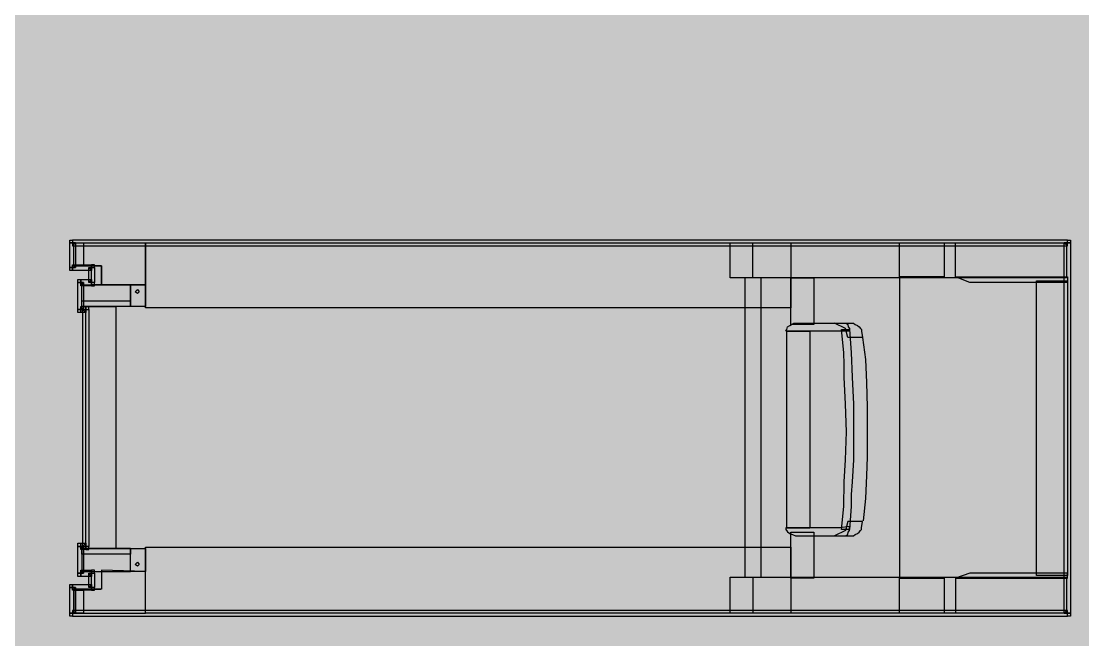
# Model space of a CAD drawing. Header units: centimetres. Extents: x 0 to 1099704, y -139216 to 99734.
# Drawn here: x 909479.4 to 909682.9, y 10550.1 to 10668.7 of the extents above; entities that cross this region are included whole.
import ezdxf

# ---------------------------------------------------------------- set-up
doc = ezdxf.new("R2010")
doc.units = ezdxf.units.CM
doc.header["$LTSCALE"] = 4
doc.layers.add('0.2', color=2, linetype='Continuous')
doc.layers.add('0.4', color=4, linetype='Continuous')

msp = doc.modelspace()

# ---------------------------------------------------------------- hatches: boundary and pattern name
at = {"layer": '0.4', "true_color": 0xf8f3ec}
h = msp.add_hatch(color=7, dxfattribs=at)
h.dxf.hatch_style = 1
h.paths.add_polyline_path([(917643.755, 6257.497), (917643.755, 15479.046), (896254.948, 15479.046), (896254.948, 6257.497)])

# ---------------------------------------------------------------- linework, layer by layer
at = {"layer": '0.2'}
for p, q in [((909488.665, 10626.146), (909488.665, 10626.696)), ((909488.665, 10626.696), (909489.216, 10626.696)), ((909489.216, 10626.696), (909489.216, 10625.596)), ((909489.216, 10626.696), (909489.216, 10625.596)), ((909581.005, 10626.696), (909489.216, 10626.696)), ((909679.928, 10626.696), (909581.005, 10626.696)), ((909679.928, 10626.696), (909680.478, 10626.696)), ((909679.928, 10625.596), (909679.928, 10626.696)), ((909679.928, 10625.596), (909679.928, 10626.696)), ((909680.478, 10626.696), (909680.478, 10626.146)), ((909489.766, 10626.146), (909488.665, 10626.146)), ((909488.665, 10626.146), (909489.766, 10626.146)), ((909488.665, 10621.414), (909488.665, 10626.146)), ((909489.216, 10625.596), (909489.766, 10626.146)), ((909489.216, 10625.596), (909581.005, 10625.596)), ((909489.436, 10621.744), (909489.436, 10626.146)), ((909489.436, 10626.146), (909503.193, 10626.146)), ((909489.436, 10621.744), (909489.436, 10626.146)), ((909489.436, 10626.146), (909503.193, 10626.146)), ((909489.436, 10626.146), (909491.307, 10626.146)), ((909489.436, 10621.744), (909489.436, 10626.146)), ((909489.436, 10626.146), (909491.307, 10626.146)), ((909489.436, 10621.744), (909489.436, 10626.146)), ((909489.766, 10626.146), (909489.766, 10621.414)), ((909491.307, 10626.146), (909491.307, 10621.744)), ((909491.307, 10626.146), (909491.307, 10621.744)), ((909503.193, 10626.146), (909503.193, 10618.112)), ((909503.193, 10626.146), (909503.193, 10618.112)), ((909503.193, 10626.146), (909626.9, 10626.146)), ((909503.193, 10613.709), (909503.193, 10626.146)), ((909503.193, 10626.146), (909626.9, 10626.146)), ((909503.193, 10613.709), (909503.193, 10626.146)), ((909581.005, 10625.596), (909679.928, 10625.596)), ((909615.233, 10626.146), (909679.708, 10626.146)), ((909615.233, 10619.432), (909615.233, 10626.146)), ((909615.233, 10626.146), (909679.708, 10626.146)), ((909615.233, 10619.432), (909615.233, 10626.146)), ((909619.636, 10619.432), (909619.636, 10626.146)), ((909626.9, 10626.146), (909626.9, 10613.709)), ((909626.9, 10626.146), (909626.9, 10613.709)), ((909647.701, 10626.146), (909656.265, 10626.146)), ((909647.701, 10619.653), (909647.701, 10626.146)), ((909647.701, 10626.146), (909656.265, 10626.146)), ((909647.701, 10619.653), (909647.701, 10626.146)), ((909656.265, 10626.146), (909656.265, 10619.653)), ((909656.265, 10626.146), (909656.265, 10619.653)), ((909658.467, 10619.653), (909658.467, 10626.146)), ((909679.268, 10626.146), (909680.478, 10626.146)), ((909679.268, 10555.146), (909679.268, 10626.146)), ((909680.478, 10626.146), (909679.268, 10626.146)), ((909679.268, 10626.146), (909679.928, 10625.596)), ((909679.708, 10626.146), (909679.708, 10619.432)), ((909679.708, 10626.146), (909679.708, 10619.432)), ((909680.478, 10626.146), (909680.478, 10555.146)), ((909488.665, 10620.863), (909488.665, 10621.414)), ((909488.665, 10621.414), (909489.766, 10621.414)), ((909489.766, 10621.414), (909488.665, 10621.414)), ((909489.216, 10620.863), (909488.665, 10620.863)), ((909489.216, 10621.964), (909492.848, 10621.964)), ((909489.216, 10620.863), (909489.216, 10621.964)), ((909489.766, 10621.414), (909489.216, 10621.964)), ((909489.216, 10621.964), (909489.216, 10620.863)), ((909492.848, 10620.863), (909489.216, 10620.863)), ((909494.719, 10621.744), (909489.436, 10621.744)), ((909494.719, 10621.744), (909489.436, 10621.744)), ((909489.436, 10621.744), (909494.609, 10621.744)), ((909491.307, 10621.744), (909489.436, 10621.744)), ((909491.307, 10621.744), (909489.436, 10621.744)), ((909492.297, 10621.414), (909493.398, 10621.414)), ((909492.297, 10618.552), (909492.297, 10621.414)), ((909492.848, 10620.863), (909492.297, 10621.414)), ((909492.297, 10621.414), (909493.398, 10621.414)), ((909492.848, 10621.964), (909492.848, 10620.863)), ((909493.398, 10621.964), (909492.848, 10621.964)), ((909492.848, 10621.964), (909492.848, 10620.863)), ((909492.848, 10621.744), (909494.719, 10621.744)), ((909492.848, 10618.112), (909492.848, 10621.744)), ((909492.848, 10621.744), (909494.719, 10621.744)), ((909492.848, 10618.112), (909492.848, 10621.744)), ((909493.398, 10621.414), (909493.398, 10621.964)), ((909493.398, 10621.414), (909493.398, 10618.552)), ((909494.719, 10618.112), (909494.719, 10621.744)), ((909494.719, 10618.112), (909494.719, 10621.744)), ((909494.719, 10621.744), (909494.719, 10618.112)), ((909494.719, 10621.744), (909494.719, 10618.112)), ((909490.206, 10618.552), (909490.206, 10619.102)), ((909490.206, 10619.102), (909490.756, 10619.102)), ((909490.206, 10618.552), (909491.307, 10618.552)), ((909490.206, 10613.379), (909490.206, 10618.552)), ((909491.307, 10618.552), (909490.206, 10618.552)), ((909490.756, 10619.102), (909492.848, 10619.102)), ((909490.756, 10617.892), (909490.756, 10619.102)), ((909490.756, 10619.102), (909490.756, 10617.892)), ((909490.756, 10617.892), (909491.307, 10618.552)), ((909491.307, 10618.552), (909491.307, 10613.379)), ((909492.297, 10618.552), (909492.848, 10619.102)), ((909493.398, 10618.552), (909492.297, 10618.552)), ((909493.398, 10618.552), (909492.297, 10618.552)), ((909492.848, 10619.102), (909492.848, 10617.892)), ((909492.848, 10619.102), (909492.848, 10617.892)), ((909493.398, 10617.892), (909493.398, 10618.552)), ((909679.708, 10619.432), (909615.233, 10619.432)), ((909679.708, 10619.432), (909615.233, 10619.432)), ((909621.176, 10619.432), (909618.095, 10619.432)), ((909618.095, 10619.432), (909618.095, 10562.08)), ((909621.176, 10619.432), (909618.095, 10619.432)), ((909618.095, 10619.432), (909618.095, 10562.08)), ((909621.176, 10562.08), (909621.176, 10619.432)), ((909621.176, 10562.08), (909621.176, 10619.432)), ((909626.9, 10619.432), (909631.302, 10619.432)), ((909626.9, 10610.518), (909626.9, 10619.432)), ((909626.9, 10619.432), (909631.302, 10619.432)), ((909626.9, 10610.518), (909626.9, 10619.432)), ((909631.302, 10619.432), (909631.302, 10610.518)), ((909631.302, 10619.432), (909631.302, 10610.518)), ((909647.701, 10619.653), (909647.701, 10561.86)), ((909656.265, 10619.653), (909647.701, 10619.653)), ((909656.265, 10619.653), (909647.701, 10619.653)), ((909658.467, 10619.653), (909679.928, 10619.653)), ((909661.218, 10618.552), (909658.467, 10619.653)), ((909658.467, 10619.653), (909679.928, 10619.653)), ((909661.218, 10618.552), (909658.467, 10619.653)), ((909679.928, 10618.552), (909661.218, 10618.552)), ((909679.928, 10618.552), (909661.218, 10618.552)), ((909673.985, 10618.882), (909679.928, 10618.882)), ((909673.985, 10562.41), (909673.985, 10618.882)), ((909673.985, 10618.882), (909679.928, 10618.882)), ((909673.985, 10562.41), (909673.985, 10618.882)), ((909679.928, 10619.653), (909679.928, 10618.552)), ((909679.928, 10619.653), (909679.928, 10618.552)), ((909679.928, 10618.882), (909679.928, 10562.41)), ((909679.928, 10618.882), (909679.928, 10562.41)), ((909492.848, 10617.892), (909490.756, 10617.892)), ((909490.977, 10618.112), (909500.332, 10618.112)), ((909490.977, 10613.929), (909490.977, 10618.112)), ((909490.977, 10618.112), (909500.332, 10618.112)), ((909490.977, 10613.929), (909490.977, 10618.112)), ((909494.719, 10618.112), (909492.848, 10618.112)), ((909494.719, 10618.112), (909492.848, 10618.112)), ((909492.848, 10617.892), (909493.398, 10617.892)), ((909503.193, 10618.112), (909494.719, 10618.112)), ((909503.193, 10618.112), (909494.719, 10618.112)), ((909500.332, 10618.112), (909500.332, 10613.929)), ((909500.332, 10618.112), (909500.332, 10613.929)), ((909500.332, 10618.112), (909503.193, 10618.112)), ((909500.332, 10613.929), (909500.332, 10618.112)), ((909500.332, 10618.112), (909503.193, 10618.112)), ((909500.332, 10613.929), (909500.332, 10618.112)), ((909501.212, 10616.791), (909501.652, 10617.231)), ((909501.212, 10616.791), (909501.652, 10617.231)), ((909501.652, 10616.461), (909501.212, 10616.791)), ((909501.652, 10616.461), (909501.212, 10616.791)), ((909501.652, 10617.231), (909501.982, 10616.791)), ((909501.652, 10617.231), (909501.982, 10616.791)), ((909501.982, 10616.791), (909501.652, 10616.461)), ((909501.982, 10616.791), (909501.652, 10616.461)), ((909503.193, 10618.112), (909503.193, 10613.929)), ((909503.193, 10618.112), (909503.193, 10613.929)), ((909490.977, 10615.03), (909500.332, 10615.03)), ((909490.977, 10613.929), (909490.977, 10615.03)), ((909490.977, 10615.03), (909500.332, 10615.03)), ((909490.977, 10613.929), (909490.977, 10615.03)), ((909500.332, 10615.03), (909500.332, 10613.929)), ((909500.332, 10615.03), (909500.332, 10613.929)), ((909491.307, 10613.379), (909490.206, 10613.379)), ((909490.206, 10612.829), (909490.206, 10613.379)), ((909490.206, 10613.379), (909491.307, 10613.379)), ((909490.756, 10612.829), (909490.206, 10612.829)), ((909490.756, 10613.929), (909491.747, 10613.929)), ((909490.756, 10612.829), (909490.756, 10613.929)), ((909491.307, 10613.379), (909490.756, 10613.929)), ((909490.756, 10613.929), (909490.756, 10612.829)), ((909491.747, 10612.829), (909490.756, 10612.829)), ((909500.332, 10613.929), (909490.977, 10613.929)), ((909500.332, 10613.929), (909490.977, 10613.929)), ((909500.332, 10613.929), (909490.977, 10613.929)), ((909500.332, 10613.929), (909490.977, 10613.929)), ((909491.197, 10613.379), (909492.297, 10613.379)), ((909491.197, 10567.913), (909491.197, 10613.379)), ((909491.747, 10612.829), (909491.197, 10613.379)), ((909491.197, 10613.379), (909492.297, 10613.379)), ((909491.747, 10613.929), (909497.47, 10613.929)), ((909491.747, 10567.583), (909491.747, 10613.929)), ((909491.747, 10613.929), (909491.747, 10612.829)), ((909492.297, 10613.929), (909491.747, 10613.929)), ((909491.747, 10613.929), (909491.747, 10612.829)), ((909492.297, 10613.379), (909492.297, 10613.929)), ((909492.297, 10613.379), (909492.297, 10567.913)), ((909497.47, 10613.929), (909497.47, 10567.583)), ((909503.193, 10613.929), (909500.332, 10613.929)), ((909503.193, 10613.929), (909500.332, 10613.929)), ((909626.9, 10613.709), (909503.193, 10613.709)), ((909626.9, 10613.709), (909503.193, 10613.709)), ((909626.239, 10610.077), (909626.679, 10610.298)), ((909626.239, 10610.077), (909626.679, 10610.298)), ((909626.679, 10610.298), (909627.01, 10610.518)), ((909626.679, 10610.298), (909627.01, 10610.518)), ((909631.302, 10610.518), (909626.9, 10610.518)), ((909631.302, 10610.518), (909626.9, 10610.518)), ((909627.01, 10610.518), (909627.45, 10610.738)), ((909627.01, 10610.518), (909627.45, 10610.738)), ((909627.45, 10610.738), (909627.78, 10610.738)), ((909627.45, 10610.738), (909627.78, 10610.738)), ((909627.78, 10610.738), (909637.135, 10610.738)), ((909627.78, 10610.738), (909637.135, 10610.738)), ((909635.264, 10610.738), (909638.896, 10610.738)), ((909637.355, 10609.747), (909635.264, 10610.738)), ((909635.264, 10610.738), (909638.896, 10610.738)), ((909637.355, 10609.747), (909635.264, 10610.738)), ((909637.135, 10610.738), (909637.355, 10610.738)), ((909637.135, 10610.738), (909637.355, 10610.738)), ((909637.355, 10610.738), (909637.795, 10610.518)), ((909637.355, 10610.738), (909637.795, 10610.518)), ((909637.795, 10610.518), (909637.905, 10610.077)), ((909637.795, 10610.518), (909637.905, 10610.077)), ((909638.896, 10610.738), (909639.226, 10610.518)), ((909638.896, 10610.738), (909639.226, 10610.518)), ((909639.226, 10610.518), (909639.666, 10610.298)), ((909639.226, 10610.518), (909639.666, 10610.298)), ((909639.666, 10610.298), (909639.997, 10610.077)), ((909639.666, 10610.298), (909639.997, 10610.077)), ((909625.909, 10609.197), (909626.129, 10609.527)), ((909625.909, 10609.197), (909626.129, 10609.527)), ((909636.255, 10609.197), (909625.909, 10609.197)), ((909636.255, 10609.197), (909625.909, 10609.197)), ((909626.129, 10609.527), (909626.239, 10610.077)), ((909626.129, 10609.527), (909626.239, 10610.077)), ((909626.129, 10609.197), (909630.531, 10609.197)), ((909626.129, 10571.435), (909626.129, 10609.197)), ((909626.129, 10609.197), (909630.531, 10609.197)), ((909626.129, 10571.435), (909626.129, 10609.197)), ((909630.531, 10609.197), (909630.531, 10571.435)), ((909630.531, 10609.197), (909630.531, 10571.435)), ((909638.126, 10609.197), (909636.255, 10609.197)), ((909638.126, 10609.197), (909636.255, 10609.197)), ((909637.025, 10605.125), (909636.585, 10609.527)), ((909636.585, 10609.527), (909638.126, 10609.527)), ((909637.025, 10605.125), (909636.585, 10609.527)), ((909636.585, 10609.527), (909638.126, 10609.527)), ((909637.795, 10607.986), (909637.355, 10609.747)), ((909637.795, 10607.986), (909637.355, 10609.747)), ((909637.905, 10610.077), (909638.126, 10609.747)), ((909637.905, 10610.077), (909638.126, 10609.747)), ((909638.126, 10609.747), (909638.126, 10609.307)), ((909638.126, 10609.747), (909638.126, 10609.307)), ((909638.126, 10609.527), (909638.456, 10605.125)), ((909638.126, 10609.527), (909638.456, 10605.125)), ((909638.126, 10609.307), (909638.126, 10609.197)), ((909638.126, 10609.307), (909638.126, 10609.197)), ((909639.997, 10610.077), (909640.217, 10609.747)), ((909639.997, 10610.077), (909640.217, 10609.747)), ((909640.217, 10609.747), (909640.437, 10609.527)), ((909640.217, 10609.747), (909640.437, 10609.527)), ((909640.437, 10609.527), (909640.437, 10609.197)), ((909640.437, 10609.527), (909640.437, 10609.197)), ((909640.437, 10609.197), (909640.657, 10607.986)), ((909640.437, 10609.197), (909640.657, 10607.986)), ((909640.657, 10607.986), (909637.795, 10607.986)), ((909640.657, 10607.986), (909637.795, 10607.986)), ((909640.657, 10607.986), (909641.207, 10603.804)), ((909637.135, 10602.814), (909637.025, 10605.125)), ((909637.135, 10602.814), (909637.025, 10605.125)), ((909638.456, 10605.125), (909638.676, 10600.392)), ((909638.456, 10605.125), (909638.676, 10600.392)), ((909637.135, 10600.392), (909637.135, 10602.814)), ((909637.135, 10600.392), (909637.135, 10602.814)), ((909641.207, 10603.804), (909641.427, 10599.402)), ((909637.355, 10595.219), (909637.135, 10600.392)), ((909637.355, 10595.219), (909637.135, 10600.392)), ((909638.676, 10600.392), (909638.896, 10595.219)), ((909638.676, 10600.392), (909638.896, 10595.219)), ((909641.427, 10599.402), (909641.537, 10594.669)), ((909637.575, 10589.937), (909637.355, 10595.219)), ((909637.575, 10589.937), (909637.355, 10595.219)), ((909638.896, 10595.219), (909638.896, 10589.937)), ((909638.896, 10595.219), (909638.896, 10589.937)), ((909641.537, 10594.669), (909641.537, 10589.937)), ((909637.355, 10584.544), (909637.575, 10589.937)), ((909637.355, 10584.544), (909637.575, 10589.937)), ((909638.896, 10589.937), (909638.896, 10584.544)), ((909638.896, 10589.937), (909638.896, 10584.544)), ((909641.537, 10589.937), (909641.537, 10585.094)), ((909637.135, 10580.35), (909637.355, 10584.544)), ((909637.135, 10580.35), (909637.355, 10584.544)), ((909638.896, 10584.544), (909638.676, 10580.35)), ((909638.896, 10584.544), (909638.676, 10580.35)), ((909641.537, 10585.094), (909641.427, 10581.56)), ((909637.025, 10575.617), (909637.135, 10580.35)), ((909637.025, 10575.617), (909637.135, 10580.35)), ((909638.676, 10580.35), (909638.456, 10577.928)), ((909638.676, 10580.35), (909638.456, 10577.928)), ((909641.427, 10581.56), (909641.207, 10577.158)), ((909638.456, 10577.928), (909638.456, 10575.617)), ((909638.456, 10577.928), (909638.456, 10575.617)), ((909641.207, 10577.158), (909640.767, 10572.866)), ((909636.585, 10571.215), (909637.025, 10575.617)), ((909636.585, 10571.215), (909637.025, 10575.617)), ((909638.456, 10575.617), (909638.126, 10571.215)), ((909638.456, 10575.617), (909638.126, 10571.215)), ((909638.126, 10571.765), (909636.255, 10571.545)), ((909638.126, 10571.765), (909636.255, 10571.545)), ((909637.795, 10572.755), (909637.355, 10570.995)), ((909637.795, 10572.755), (909637.355, 10570.995)), ((909640.657, 10572.755), (909637.795, 10572.755)), ((909640.657, 10572.755), (909637.795, 10572.755)), ((909638.126, 10571.435), (909638.126, 10571.765)), ((909638.126, 10571.435), (909638.126, 10571.765)), ((909640.437, 10571.545), (909640.657, 10572.755)), ((909640.437, 10571.545), (909640.657, 10572.755)), ((909636.255, 10571.545), (909625.909, 10571.545)), ((909625.909, 10571.545), (909625.909, 10571.215)), ((909636.255, 10571.545), (909625.909, 10571.545)), ((909625.909, 10571.545), (909625.909, 10571.215)), ((909625.909, 10571.215), (909626.239, 10570.774)), ((909625.909, 10571.215), (909626.239, 10570.774)), ((909630.531, 10571.435), (909626.129, 10571.435)), ((909630.531, 10571.435), (909626.129, 10571.435)), ((909626.239, 10570.774), (909626.679, 10570.444)), ((909626.239, 10570.774), (909626.679, 10570.444)), ((909626.679, 10570.444), (909627.23, 10570.224)), ((909626.679, 10570.444), (909627.23, 10570.224)), ((909626.9, 10570.664), (909631.302, 10570.664)), ((909626.9, 10561.86), (909626.9, 10570.664)), ((909626.9, 10570.664), (909631.302, 10570.664)), ((909626.9, 10561.86), (909626.9, 10570.664)), ((909627.23, 10570.224), (909627.78, 10570.004)), ((909627.23, 10570.224), (909627.78, 10570.004)), ((909627.78, 10570.004), (909637.135, 10570.004)), ((909627.78, 10570.004), (909637.135, 10570.004)), ((909631.302, 10570.664), (909631.302, 10561.86)), ((909631.302, 10570.664), (909631.302, 10561.86)), ((909637.355, 10570.995), (909635.264, 10570.004)), ((909637.355, 10570.995), (909635.264, 10570.004)), ((909635.264, 10570.004), (909638.896, 10570.004)), ((909635.264, 10570.004), (909638.896, 10570.004)), ((909638.126, 10571.215), (909636.585, 10571.215)), ((909638.126, 10571.215), (909636.585, 10571.215)), ((909637.135, 10570.004), (909637.355, 10570.004)), ((909637.135, 10570.004), (909637.355, 10570.004)), ((909637.355, 10570.004), (909637.795, 10570.224)), ((909637.355, 10570.004), (909637.795, 10570.224)), ((909637.795, 10570.224), (909637.905, 10570.664)), ((909637.795, 10570.224), (909637.905, 10570.664)), ((909637.905, 10570.664), (909638.126, 10570.995)), ((909637.905, 10570.664), (909638.126, 10570.995)), ((909638.126, 10570.995), (909638.126, 10571.435)), ((909638.126, 10570.995), (909638.126, 10571.435)), ((909638.896, 10570.004), (909639.226, 10570.224)), ((909638.896, 10570.004), (909639.226, 10570.224)), ((909639.226, 10570.224), (909639.666, 10570.444)), ((909639.226, 10570.224), (909639.666, 10570.444)), ((909639.666, 10570.444), (909639.997, 10570.664)), ((909639.666, 10570.444), (909639.997, 10570.664)), ((909639.997, 10570.664), (909640.217, 10570.995)), ((909639.997, 10570.664), (909640.217, 10570.995)), ((909640.217, 10570.995), (909640.437, 10571.215)), ((909640.217, 10570.995), (909640.437, 10571.215)), ((909640.437, 10571.215), (909640.437, 10571.545)), ((909640.437, 10571.215), (909640.437, 10571.545)), ((909490.206, 10567.913), (909490.206, 10568.573)), ((909490.206, 10568.573), (909490.756, 10568.573)), ((909491.307, 10567.913), (909490.206, 10567.913)), ((909490.206, 10567.913), (909491.307, 10567.913)), ((909490.206, 10562.85), (909490.206, 10567.913)), ((909490.756, 10568.573), (909491.747, 10568.573)), ((909490.756, 10567.363), (909490.756, 10568.573)), ((909490.756, 10568.573), (909490.756, 10567.363)), ((909490.756, 10567.363), (909491.307, 10567.913)), ((909500.332, 10567.583), (909490.977, 10567.583)), ((909490.977, 10567.583), (909490.977, 10563.18)), ((909500.332, 10567.583), (909490.977, 10567.583)), ((909490.977, 10567.583), (909490.977, 10563.18)), ((909490.977, 10567.583), (909500.332, 10567.583)), ((909490.977, 10566.482), (909490.977, 10567.583)), ((909490.977, 10567.583), (909500.332, 10567.583)), ((909490.977, 10566.482), (909490.977, 10567.583)), ((909491.197, 10567.913), (909491.747, 10568.573)), ((909492.297, 10567.913), (909491.197, 10567.913)), ((909492.297, 10567.913), (909491.197, 10567.913)), ((909491.307, 10567.913), (909491.307, 10562.85)), ((909491.747, 10568.573), (909491.747, 10567.363)), ((909491.747, 10568.573), (909491.747, 10567.363)), ((909497.47, 10567.583), (909491.747, 10567.583)), ((909492.297, 10567.363), (909492.297, 10567.913)), ((909500.332, 10563.18), (909500.332, 10567.583)), ((909500.332, 10563.18), (909500.332, 10567.583)), ((909500.332, 10567.583), (909500.332, 10566.482)), ((909500.332, 10567.583), (909500.332, 10566.482)), ((909500.332, 10567.583), (909503.193, 10567.583)), ((909500.332, 10563.18), (909500.332, 10567.583)), ((909500.332, 10567.583), (909503.193, 10567.583)), ((909500.332, 10563.18), (909500.332, 10567.583)), ((909503.193, 10567.803), (909626.9, 10567.803)), ((909503.193, 10555.146), (909503.193, 10567.803)), ((909503.193, 10567.803), (909626.9, 10567.803)), ((909503.193, 10555.146), (909503.193, 10567.803)), ((909503.193, 10567.583), (909503.193, 10563.18)), ((909503.193, 10567.583), (909503.193, 10563.18)), ((909626.9, 10567.803), (909626.9, 10555.146)), ((909626.9, 10567.803), (909626.9, 10555.146)), ((909491.747, 10567.363), (909490.756, 10567.363)), ((909500.332, 10566.482), (909490.977, 10566.482)), ((909500.332, 10566.482), (909490.977, 10566.482)), ((909491.747, 10567.363), (909492.297, 10567.363)), ((909501.212, 10564.501), (909501.652, 10564.941)), ((909501.212, 10564.501), (909501.652, 10564.941)), ((909501.652, 10564.171), (909501.212, 10564.501)), ((909501.652, 10564.171), (909501.212, 10564.501)), ((909501.652, 10564.941), (909501.982, 10564.501)), ((909501.652, 10564.941), (909501.982, 10564.501)), ((909501.982, 10564.501), (909501.652, 10564.171)), ((909501.982, 10564.501), (909501.652, 10564.171)), ((909490.206, 10562.19), (909490.206, 10562.85)), ((909490.206, 10562.85), (909491.307, 10562.85)), ((909491.307, 10562.85), (909490.206, 10562.85)), ((909490.756, 10562.19), (909490.206, 10562.19)), ((909490.756, 10563.4), (909492.848, 10563.4)), ((909490.756, 10562.19), (909490.756, 10563.4)), ((909491.307, 10562.85), (909490.756, 10563.4)), ((909490.756, 10563.4), (909490.756, 10562.19)), ((909492.848, 10562.19), (909490.756, 10562.19)), ((909490.977, 10563.18), (909500.332, 10563.18)), ((909490.977, 10563.18), (909500.332, 10563.18)), ((909492.297, 10562.85), (909493.398, 10562.85)), ((909492.297, 10560.099), (909492.297, 10562.85)), ((909492.848, 10562.19), (909492.297, 10562.85)), ((909492.297, 10562.85), (909493.398, 10562.85)), ((909492.848, 10563.4), (909492.848, 10562.19)), ((909493.398, 10563.4), (909492.848, 10563.4)), ((909492.848, 10563.4), (909492.848, 10562.19)), ((909492.848, 10563.18), (909494.719, 10563.18)), ((909492.848, 10559.769), (909492.848, 10563.18)), ((909492.848, 10563.18), (909494.719, 10563.18)), ((909492.848, 10559.769), (909492.848, 10563.18)), ((909493.398, 10562.85), (909493.398, 10563.4)), ((909493.398, 10562.85), (909493.398, 10560.099)), ((909494.719, 10563.4), (909494.719, 10559.769)), ((909503.193, 10563.18), (909494.719, 10563.4)), ((909494.719, 10563.4), (909494.719, 10559.769)), ((909503.193, 10563.18), (909494.719, 10563.4)), ((909494.719, 10563.18), (909494.719, 10559.769)), ((909494.719, 10563.18), (909494.719, 10559.769)), ((909503.193, 10563.18), (909500.332, 10563.18)), ((909503.193, 10563.18), (909500.332, 10563.18)), ((909503.193, 10555.146), (909503.193, 10563.18)), ((909503.193, 10555.146), (909503.193, 10563.18)), ((909615.233, 10562.08), (909679.708, 10562.08)), ((909615.233, 10555.146), (909615.233, 10562.08)), ((909615.233, 10562.08), (909679.708, 10562.08)), ((909615.233, 10555.146), (909615.233, 10562.08)), ((909618.095, 10562.08), (909621.176, 10562.08)), ((909618.095, 10562.08), (909621.176, 10562.08)), ((909619.636, 10561.86), (909619.636, 10555.146)), ((909631.302, 10561.86), (909626.9, 10561.86)), ((909631.302, 10561.86), (909626.9, 10561.86)), ((909647.701, 10561.86), (909656.265, 10561.86)), ((909647.701, 10555.146), (909647.701, 10561.86)), ((909647.701, 10561.86), (909656.265, 10561.86)), ((909647.701, 10555.146), (909647.701, 10561.86)), ((909656.265, 10561.86), (909656.265, 10555.146)), ((909656.265, 10561.86), (909656.265, 10555.146)), ((909661.218, 10562.85), (909658.467, 10561.86)), ((909661.218, 10562.85), (909658.467, 10561.86)), ((909658.467, 10561.86), (909658.467, 10555.146)), ((909658.467, 10561.86), (909679.928, 10561.86)), ((909658.467, 10561.86), (909679.928, 10561.86)), ((909679.928, 10562.85), (909661.218, 10562.85)), ((909679.928, 10562.85), (909661.218, 10562.85)), ((909679.928, 10562.41), (909673.985, 10562.41)), ((909679.928, 10562.41), (909673.985, 10562.41)), ((909679.708, 10562.08), (909679.708, 10555.146)), ((909679.708, 10562.08), (909679.708, 10555.146)), ((909679.928, 10561.86), (909679.928, 10562.85)), ((909679.928, 10561.86), (909679.928, 10562.85)), ((909488.665, 10560.099), (909488.665, 10560.649)), ((909488.665, 10560.649), (909489.216, 10560.649)), ((909488.665, 10560.099), (909489.766, 10560.099)), ((909488.665, 10555.146), (909488.665, 10560.099)), ((909489.766, 10560.099), (909488.665, 10560.099)), ((909489.216, 10560.649), (909492.848, 10560.649)), ((909489.216, 10559.548), (909489.216, 10560.649)), ((909489.216, 10560.649), (909489.216, 10559.548)), ((909489.216, 10559.548), (909489.766, 10560.099)), ((909492.848, 10559.548), (909489.216, 10559.548)), ((909494.719, 10559.769), (909489.436, 10559.769)), ((909489.436, 10559.769), (909489.436, 10555.146)), ((909494.719, 10559.769), (909489.436, 10559.769)), ((909489.436, 10559.769), (909489.436, 10555.146)), ((909489.436, 10559.769), (909494.609, 10559.769)), ((909489.436, 10559.548), (909491.307, 10559.548)), ((909489.436, 10555.146), (909489.436, 10559.548)), ((909489.436, 10559.548), (909491.307, 10559.548)), ((909489.436, 10555.146), (909489.436, 10559.548)), ((909489.766, 10560.099), (909489.766, 10555.146)), ((909491.307, 10559.548), (909491.307, 10555.146)), ((909491.307, 10559.548), (909491.307, 10555.146)), ((909492.297, 10560.099), (909492.848, 10560.649)), ((909493.398, 10560.099), (909492.297, 10560.099)), ((909493.398, 10560.099), (909492.297, 10560.099)), ((909492.848, 10560.649), (909492.848, 10559.548)), ((909492.848, 10560.649), (909492.848, 10559.548)), ((909494.719, 10559.769), (909492.848, 10559.769)), ((909494.719, 10559.769), (909492.848, 10559.769)), ((909492.848, 10559.548), (909493.398, 10559.548)), ((909493.398, 10559.548), (909493.398, 10560.099)), ((909489.766, 10555.146), (909489.216, 10555.696)), ((909489.216, 10555.696), (909489.216, 10554.596)), ((909581.005, 10555.696), (909489.216, 10555.696)), ((909489.216, 10555.696), (909489.216, 10554.596)), ((909679.928, 10555.696), (909581.005, 10555.696)), ((909679.928, 10555.696), (909679.268, 10555.146)), ((909679.928, 10554.596), (909679.928, 10555.696)), ((909679.928, 10554.596), (909679.928, 10555.696)), ((909489.766, 10555.146), (909488.665, 10555.146)), ((909488.665, 10554.596), (909488.665, 10555.146)), ((909488.665, 10555.146), (909489.766, 10555.146)), ((909489.216, 10554.596), (909488.665, 10554.596)), ((909489.216, 10554.596), (909581.005, 10554.596)), ((909489.436, 10555.146), (909503.193, 10555.146)), ((909489.436, 10555.146), (909503.193, 10555.146)), ((909491.307, 10555.146), (909489.436, 10555.146)), ((909491.307, 10555.146), (909489.436, 10555.146)), ((909626.9, 10555.146), (909503.193, 10555.146)), ((909626.9, 10555.146), (909503.193, 10555.146)), ((909581.005, 10554.596), (909679.928, 10554.596)), ((909679.708, 10555.146), (909615.233, 10555.146)), ((909679.708, 10555.146), (909615.233, 10555.146)), ((909656.265, 10555.146), (909647.701, 10555.146)), ((909656.265, 10555.146), (909647.701, 10555.146)), ((909680.478, 10555.146), (909679.268, 10555.146)), ((909679.268, 10555.146), (909680.478, 10555.146)), ((909680.478, 10554.596), (909679.928, 10554.596)), ((909680.478, 10555.146), (909680.478, 10554.596))]:
    msp.add_line(p, q, dxfattribs=at)

doc.saveas('drawing.dxf')
